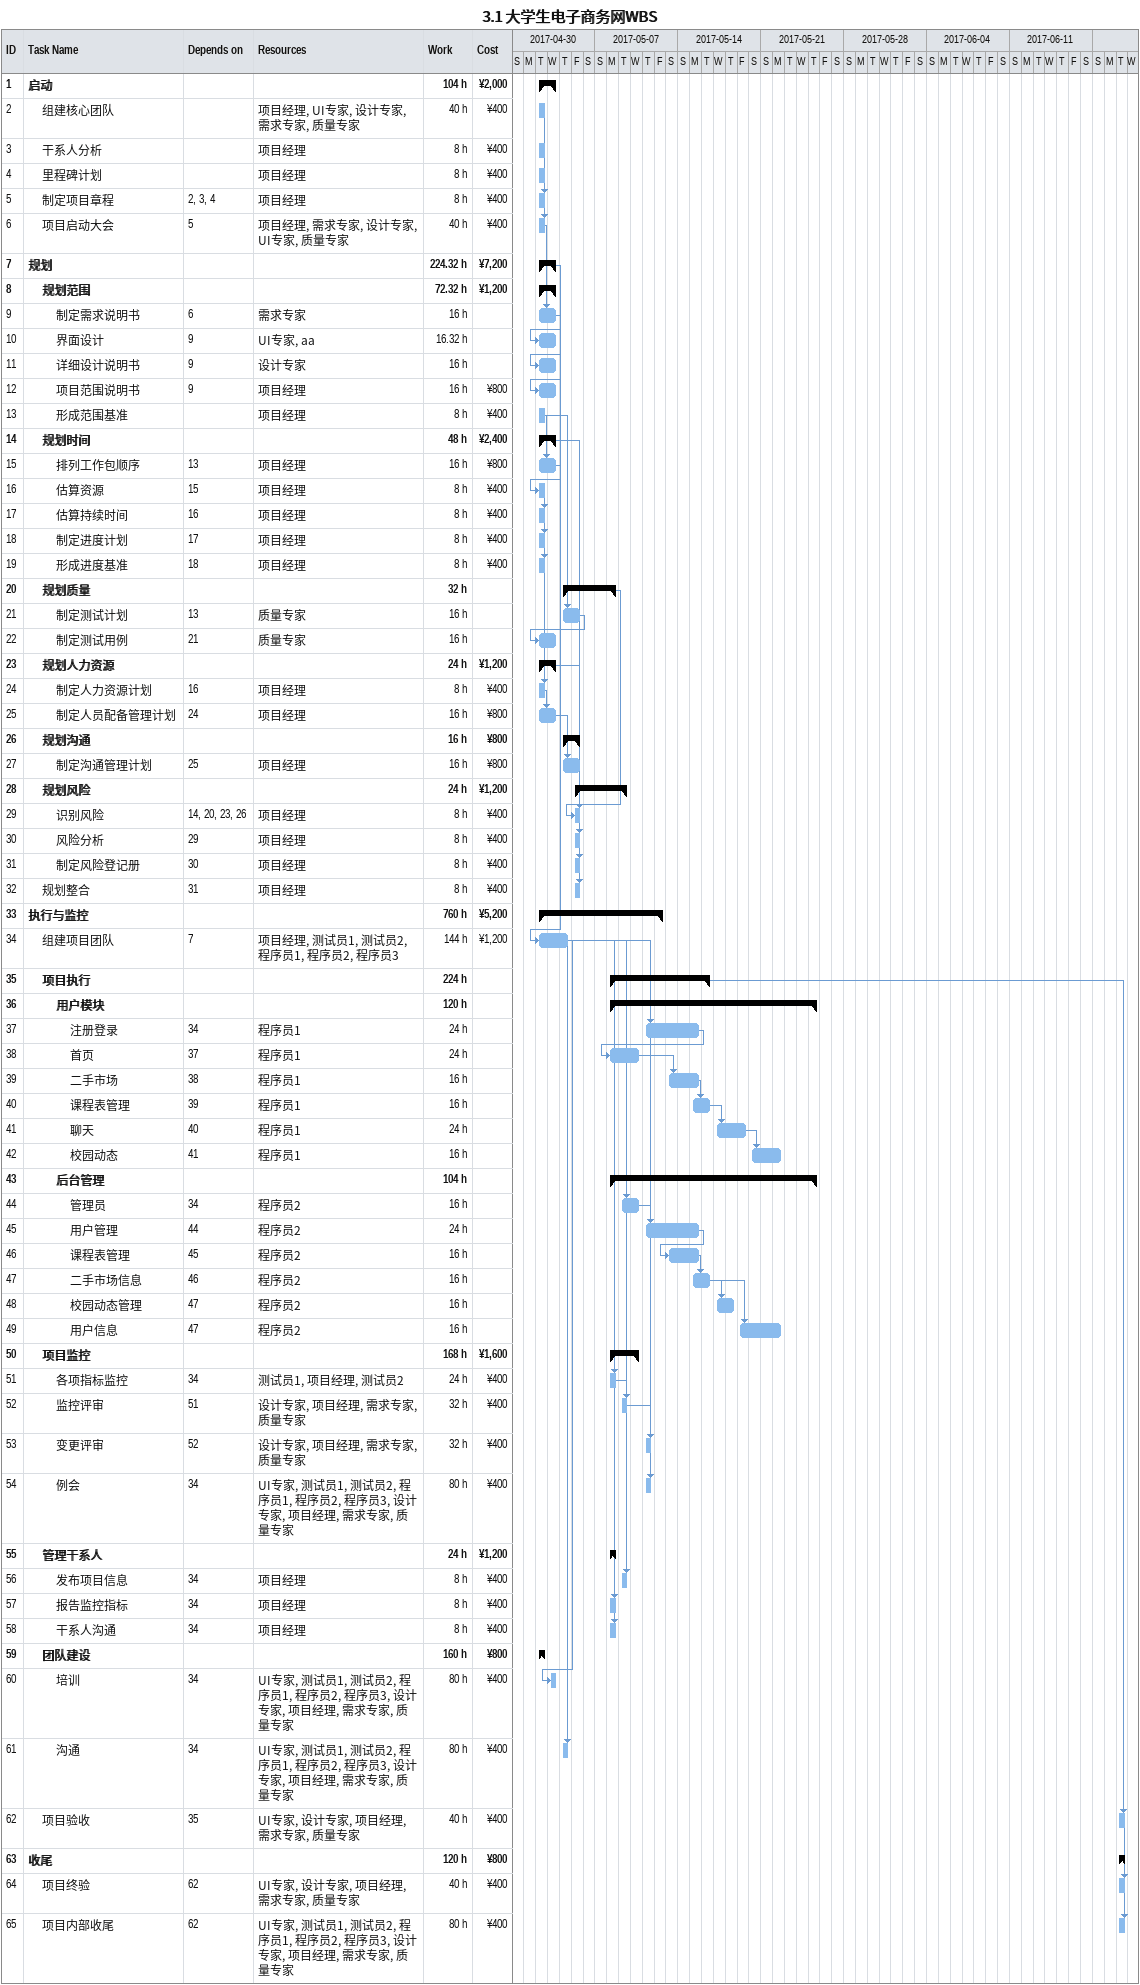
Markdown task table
3.1 大学生电子商务网WBS

| ID | Level | Task | Start | Finish | Predecessors | Resources | Work (h) | Cost (¥) |
|---|---|---|---|---|---|---|---|---|
| 1 | 1 | **启动** | 2017-05-02 | 2017-05-03 |  |  | 104 | 2000 |
| 2 | 2 | 组建核心团队 | 2017-05-02 | 2017-05-02 |  | 项目经理, UI专家, 设计专家, 需求专家, 质量专家 | 40 | 400 |
| 3 | 2 | 干系人分析 | 2017-05-02 | 2017-05-02 |  | 项目经理 | 8 | 400 |
| 4 | 2 | 里程碑计划 | 2017-05-02 | 2017-05-02 |  | 项目经理 | 8 | 400 |
| 5 | 2 | 制定项目章程 | 2017-05-02 | 2017-05-02 | 2, 3, 4 | 项目经理 | 8 | 400 |
| 6 | 2 | 项目启动大会 | 2017-05-02 | 2017-05-02 | 5 | 项目经理, 需求专家, 设计专家, UI专家, 质量专家 | 40 | 400 |
| 7 | 1 | **规划** | 2017-05-02 | 2017-05-03 |  |  | 224.32 | 7200 |
| 8 | 2 | **规划范围** | 2017-05-02 | 2017-05-03 |  |  | 72.32 | 1200 |
| 9 | 3 | 制定需求说明书 | 2017-05-02 | 2017-05-03 | 6 | 需求专家 | 16 |  |
| 10 | 3 | 界面设计 | 2017-05-02 | 2017-05-03 | 9 | UI专家, aa | 16.32 |  |
| 11 | 3 | 详细设计说明书 | 2017-05-02 | 2017-05-03 | 9 | 设计专家 | 16 |  |
| 12 | 3 | 项目范围说明书 | 2017-05-02 | 2017-05-03 | 9 | 项目经理 | 16 | 800 |
| 13 | 3 | 形成范围基准 | 2017-05-02 | 2017-05-02 |  | 项目经理 | 8 | 400 |
| 14 | 2 | **规划时间** | 2017-05-02 | 2017-05-03 |  |  | 48 | 2400 |
| 15 | 3 | 排列工作包顺序 | 2017-05-02 | 2017-05-03 | 13 | 项目经理 | 16 | 800 |
| 16 | 3 | 估算资源 | 2017-05-02 | 2017-05-02 | 15 | 项目经理 | 8 | 400 |
| 17 | 3 | 估算持续时间 | 2017-05-02 | 2017-05-02 | 16 | 项目经理 | 8 | 400 |
| 18 | 3 | 制定进度计划 | 2017-05-02 | 2017-05-02 | 17 | 项目经理 | 8 | 400 |
| 19 | 3 | 形成进度基准 | 2017-05-02 | 2017-05-02 | 18 | 项目经理 | 8 | 400 |
| 20 | 2 | **规划质量** | 2017-05-04 | 2017-05-08 |  |  | 32 |  |
| 21 | 3 | 制定测试计划 | 2017-05-04 | 2017-05-05 | 13 | 质量专家 | 16 |  |
| 22 | 3 | 制定测试用例 | 2017-05-02 | 2017-05-03 | 21 | 质量专家 | 16 |  |
| 23 | 2 | **规划人力资源** | 2017-05-02 | 2017-05-03 |  |  | 24 | 1200 |
| 24 | 3 | 制定人力资源计划 | 2017-05-02 | 2017-05-02 | 16 | 项目经理 | 8 | 400 |
| 25 | 3 | 制定人员配备管理计划 | 2017-05-02 | 2017-05-03 | 24 | 项目经理 | 16 | 800 |
| 26 | 2 | **规划沟通** | 2017-05-04 | 2017-05-05 |  |  | 16 | 800 |
| 27 | 3 | 制定沟通管理计划 | 2017-05-04 | 2017-05-05 | 25 | 项目经理 | 16 | 800 |
| 28 | 2 | **规划风险** | 2017-05-05 | 2017-05-09 |  |  | 24 | 1200 |
| 29 | 3 | 识别风险 | 2017-05-05 | 2017-05-05 | 14, 20, 23, 26 | 项目经理 | 8 | 400 |
| 30 | 3 | 风险分析 | 2017-05-05 | 2017-05-05 | 29 | 项目经理 | 8 | 400 |
| 31 | 3 | 制定风险登记册 | 2017-05-05 | 2017-05-05 | 30 | 项目经理 | 8 | 400 |
| 32 | 2 | 规划整合 | 2017-05-05 | 2017-05-05 | 31 | 项目经理 | 8 | 400 |
| 33 | 1 | **执行与监控** | 2017-05-02 | 2017-05-12 |  |  | 760 | 5200 |
| 34 | 2 | 组建项目团队 | 2017-05-02 | 2017-05-04 | 7 | 项目经理, 测试员1, 测试员2, 程序员1, 程序员2, 程序员3 | 144 | 1200 |
| 35 | 2 | **项目执行** | 2017-05-08 | 2017-05-16 |  |  | 224 |  |
| 36 | 3 | **用户模块** | 2017-05-08 | 2017-05-25 |  |  | 120 |  |
| 37 | 4 | 注册登录 | 2017-05-11 | 2017-05-15 | 34 | 程序员1 | 24 |  |
| 38 | 4 | 首页 | 2017-05-08 | 2017-05-10 | 37 | 程序员1 | 24 |  |
| 39 | 4 | 二手市场 | 2017-05-13 | 2017-05-15 | 38 | 程序员1 | 16 |  |
| 40 | 4 | 课程表管理 | 2017-05-15 | 2017-05-16 | 39 | 程序员1 | 16 |  |
| 41 | 4 | 聊天 | 2017-05-17 | 2017-05-19 | 40 | 程序员1 | 24 |  |
| 42 | 4 | 校园动态 | 2017-05-20 | 2017-05-22 | 41 | 程序员1 | 16 |  |
| 43 | 3 | **后台管理** | 2017-05-08 | 2017-05-25 |  |  | 104 |  |
| 44 | 4 | 管理员 | 2017-05-09 | 2017-05-10 | 34 | 程序员2 | 16 |  |
| 45 | 4 | 用户管理 | 2017-05-11 | 2017-05-15 | 44 | 程序员2 | 24 |  |
| 46 | 4 | 课程表管理 | 2017-05-13 | 2017-05-15 | 45 | 程序员2 | 16 |  |
| 47 | 4 | 二手市场信息 | 2017-05-15 | 2017-05-16 | 46 | 程序员2 | 16 |  |
| 48 | 4 | 校园动态管理 | 2017-05-17 | 2017-05-18 | 47 | 程序员2 | 16 |  |
| 49 | 4 | 用户信息 | 2017-05-19 | 2017-05-22 | 47 | 程序员2 | 16 |  |
| 50 | 2 | **项目监控** | 2017-05-08 | 2017-05-10 |  |  | 168 | 1600 |
| 51 | 3 | 各项指标监控 | 2017-05-08 | 2017-05-08 | 34 | 测试员1, 项目经理, 测试员2 | 24 | 400 |
| 52 | 3 | 监控评审 | 2017-05-09 | 2017-05-09 | 51 | 设计专家, 项目经理, 需求专家, 质量专家 | 32 | 400 |
| 53 | 3 | 变更评审 | 2017-05-11 | 2017-05-11 | 52 | 设计专家, 项目经理, 需求专家, 质量专家 | 32 | 400 |
| 54 | 3 | 例会 | 2017-05-11 | 2017-05-11 | 34 | UI专家, 测试员1, 测试员2, 程序员1, 程序员2, 程序员3, 设计专家, 项目经理, 需求专家, 质量专家 | 80 | 400 |
| 55 | 2 | **管理干系人** | 2017-05-08 | 2017-05-08 |  |  | 24 | 1200 |
| 56 | 3 | 发布项目信息 | 2017-05-09 | 2017-05-09 | 34 | 项目经理 | 8 | 400 |
| 57 | 3 | 报告监控指标 | 2017-05-08 | 2017-05-08 | 34 | 项目经理 | 8 | 400 |
| 58 | 3 | 干系人沟通 | 2017-05-08 | 2017-05-08 | 34 | 项目经理 | 8 | 400 |
| 59 | 2 | **团队建设** | 2017-05-02 | 2017-05-02 |  |  | 160 | 800 |
| 60 | 3 | 培训 | 2017-05-03 | 2017-05-03 | 34 | UI专家, 测试员1, 测试员2, 程序员1, 程序员2, 程序员3, 设计专家, 项目经理, 需求专家, 质量专家 | 80 | 400 |
| 61 | 3 | 沟通 | 2017-05-04 | 2017-05-04 | 34 | UI专家, 测试员1, 测试员2, 程序员1, 程序员2, 程序员3, 设计专家, 项目经理, 需求专家, 质量专家 | 80 | 400 |
| 62 | 2 | 项目验收 | 2017-06-20 | 2017-06-20 | 35 | UI专家, 设计专家, 项目经理, 需求专家, 质量专家 | 40 | 400 |
| 63 | 1 | **收尾** | 2017-06-20 | 2017-06-20 |  |  | 120 | 800 |
| 64 | 2 | 项目终验 | 2017-06-20 | 2017-06-20 | 62 | UI专家, 设计专家, 项目经理, 需求专家, 质量专家 | 40 | 400 |
| 65 | 2 | 项目内部收尾 | 2017-06-20 | 2017-06-20 | 62 | UI专家, 测试员1, 测试员2, 程序员1, 程序员2, 程序员3, 设计专家, 项目经理, 需求专家, 质量专家 | 80 | 400 |
